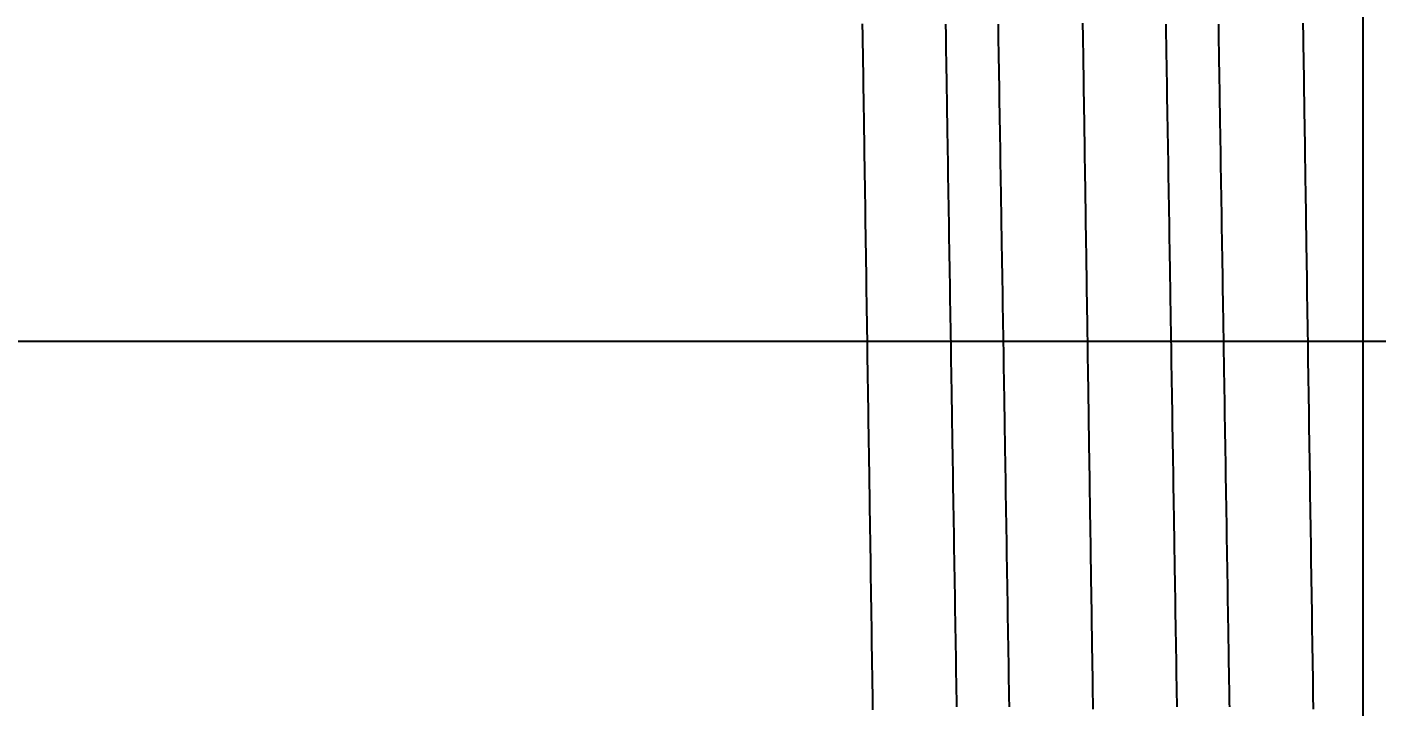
# Model space of a CAD drawing. Header units: millimetres. Extents: x 0 to 3800, y -67 to 2530.
# Drawn here: x 2289.26 to 2298.69, y 1462.46 to 1467.21 of the extents above; entities that cross this region are included whole.
import ezdxf
from ezdxf.lldxf.tags import DXFTag

# ---------------------------------------------------------------- set-up
doc = ezdxf.new("R2010")
doc.units = ezdxf.units.MM
for name, color, linetype in [('내부선 및 부속', 4, 'Continuous'), ('중심선', 1, 'DASHED'), ('치수선', 7, 'Continuous')]:
    doc.layers.add(name, color=color, linetype=linetype)
doc.styles.add('____', font='')
doc.styles.get('____').set_extended_font_data('굴림')
tags = doc.linetypes.add('DASHDOT', pattern=[70, 31, -13, 13, -13]).pattern_tags.tags
tags[10:11] = [DXFTag(74, 4), DXFTag(75, 0), DXFTag(340, '0'), DXFTag(46, 0.0), DXFTag(50, 0.0), DXFTag(44, 0.0), DXFTag(45, 0.0)]
tags[8:9] = [DXFTag(74, 4), DXFTag(75, 0), DXFTag(340, '0'), DXFTag(46, 0.0), DXFTag(50, 0.0), DXFTag(44, 0.0), DXFTag(45, 0.0)]
tags[6:7] = [DXFTag(74, 4), DXFTag(75, 0), DXFTag(340, '0'), DXFTag(46, 0.0), DXFTag(50, 0.0), DXFTag(44, 0.0), DXFTag(45, 0.0)]
tags[4:5] = [DXFTag(74, 4), DXFTag(75, 0), DXFTag(340, '0'), DXFTag(46, 0.0), DXFTag(50, 0.0), DXFTag(44, 0.0), DXFTag(45, 0.0)]
tags = doc.linetypes.add('DASHED', pattern=[25.72, 12.86, -12.86]).pattern_tags.tags
tags[6:7] = [DXFTag(74, 4), DXFTag(75, 0), DXFTag(340, '0'), DXFTag(46, 0.0), DXFTag(50, 0.0), DXFTag(44, 0.0), DXFTag(45, 0.0)]
tags[4:5] = [DXFTag(74, 4), DXFTag(75, 0), DXFTag(340, '0'), DXFTag(46, 0.0), DXFTag(50, 0.0), DXFTag(44, 0.0), DXFTag(45, 0.0)]
doc.dimstyles.new('MSADIM', dxfattribs={"dimtxt": 33, "dimasz": 17, "dimexe": 10, "dimexo": 7.5, "dimgap": 10, "dimtad": 0, "dimtih": 1, "dimtoh": 1, "dimdec": 0, "dimzin": 1, "dimdsep": 46, "dimtxsty": '____', "dimcen": 11.25, "dimadec": 0, "dimazin": 0, "dimtfac": 1, "dimtdec": 0, "dimtix": 1, "dimtmove": 0, "dimatfit": 3, "dimfxl": 1, "dimtolj": 1, "dimtzin": 1, "dimarcsym": 0})

# ---------------------------------------------------------------- blocks, each defined once
blk = doc.blocks.new('*D35')
at = {"layer": '치수선', "color": 0, "linetype": 'Continuous', "lineweight": -2, "transparency": 16777216}
for p, q in [((2924.5235, 1577.5117), (2924.5235, 1252.0017)), ((2244.5236, 1269.5017), (2244.5236, 1272.0017)), ((2261.5236, 1262.0017), (2547.2433, 1262.0017)), ((2907.5235, 1262.0017), (2621.8038, 1262.0017))]:
    blk.add_line(p, q, dxfattribs=at)
at = {"layer": '치수선', "color": 0, "linetype": 'Continuous', "transparency": 16777216}
for points in [[(2261.5236, 1264.835), (2261.5236, 1259.1683), (2244.5236, 1262.0017)], [(2907.5235, 1264.835), (2907.5235, 1259.1683), (2924.5235, 1262.0017)]]:
    blk.add_solid(points, dxfattribs=at)
at = {"layer": '치수선', "color": 0, "linetype": 'Continuous', "transparency": 16777216, "insert": (2584.5236, 1262.0017), "char_height": 25, "attachment_point": 5, "style": '____'}
blk.add_mtext('\\A1;680', dxfattribs=at)

msp = doc.modelspace()

# ---------------------------------------------------------------- linework, layer by layer
at = {"layer": '내부선 및 부속', "linetype": 'Continuous'}
msp.add_line((2298.5945, 1483.356), (2298.5945, 1446.6676), dxfattribs=at)
at = {"layer": '내부선 및 부속', "linetype": 'Continuous', "flags": 128}
for points in [[(2295.0966, 1467.2338), (2295.0966, 1467.2068), (2295.0976, 1467.1808), (2295.0976, 1467.1548), (2295.0986, 1467.1278), (2295.0986, 1467.1018), (2295.0986, 1467.0758), (2295.0996, 1467.0488), (2295.0996, 1467.0228), (2295.1006, 1466.9958), (2295.1006, 1466.9698), (2295.1006, 1466.9438), (2295.1016, 1466.9168), (2295.1016, 1466.8908), (2295.1026, 1466.8648), (2295.1026, 1466.8378), (2295.1026, 1466.8118), (2295.1036, 1466.7858), (2295.1036, 1466.7588), (2295.1046, 1466.7328), (2295.1046, 1466.7068), (2295.1046, 1466.6798), (2295.1056, 1466.6538), (2295.1056, 1466.6278), (2295.1066, 1466.6008), (2295.1066, 1466.5748), (2295.1066, 1466.5488), (2295.1076, 1466.5218), (2295.1076, 1466.4958), (2295.1076, 1466.4698), (2295.1086, 1466.4428), (2295.1086, 1466.4168), (2295.1096, 1466.3898), (2295.1096, 1466.3638), (2295.1096, 1466.3378), (2295.1106, 1466.3108), (2295.1106, 1466.2848), (2295.1116, 1466.2588), (2295.1116, 1466.2318), (2295.1116, 1466.2058), (2295.1126, 1466.1798), (2295.1126, 1466.1528), (2295.1136, 1466.1268), (2295.1136, 1466.1008), (2295.1136, 1466.0738), (2295.1146, 1466.0478), (2295.1146, 1466.0218), (2295.1156, 1465.9948), (2295.1156, 1465.9688), (2295.1156, 1465.9428), (2295.1166, 1465.9158), (2295.1166, 1465.8898), (2295.1176, 1465.8638), (2295.1176, 1465.8368), (2295.1176, 1465.8108), (2295.1186, 1465.7838), (2295.1186, 1465.7578), (2295.1196, 1465.7318), (2295.1196, 1465.7048), (2295.1196, 1465.6788), (2295.1206, 1465.6528), (2295.1206, 1465.6258), (2295.1206, 1465.6258), (2295.1206, 1465.5998), (2295.1216, 1465.5738), (2295.1216, 1465.5468), (2295.1226, 1465.5208), (2295.1226, 1465.4948), (2295.1226, 1465.4678), (2295.1236, 1465.4418), (2295.1236, 1465.4158), (2295.1246, 1465.3888), (2295.1246, 1465.3628), (2295.1246, 1465.3368), (2295.1256, 1465.3098), (2295.1256, 1465.2838), (2295.1266, 1465.2578), (2295.1266, 1465.2308), (2295.1266, 1465.2048), (2295.1276, 1465.1778), (2295.1276, 1465.1518), (2295.1286, 1465.1258), (2295.1286, 1465.0988), (2295.1286, 1465.0728), (2295.1296, 1465.0468), (2295.1296, 1465.0198), (2295.1306, 1464.9938), (2295.1306, 1464.9678), (2295.1306, 1464.9408), (2295.1316, 1464.9148), (2295.1316, 1464.8888), (2295.1316, 1464.8618), (2295.1326, 1464.8358), (2295.1326, 1464.8098), (2295.1336, 1464.7828), (2295.1336, 1464.7568), (2295.1336, 1464.7308), (2295.1346, 1464.7038), (2295.1346, 1464.6778), (2295.1356, 1464.6518), (2295.1356, 1464.6248), (2295.1356, 1464.5988), (2295.1366, 1464.5718), (2295.1366, 1464.5458), (2295.1376, 1464.5198), (2295.1376, 1464.4928), (2295.1376, 1464.4668), (2295.1386, 1464.4408), (2295.1386, 1464.4138), (2295.1396, 1464.3878), (2295.1396, 1464.3618), (2295.1396, 1464.3348), (2295.1406, 1464.3088), (2295.1406, 1464.2828), (2295.1416, 1464.2558), (2295.1416, 1464.2298), (2295.1416, 1464.2038), (2295.1426, 1464.1768), (2295.1426, 1464.1508), (2295.1436, 1464.1248), (2295.1436, 1464.0978), (2295.1436, 1464.0718), (2295.1446, 1464.0458), (2295.1446, 1464.0188), (2295.1446, 1463.9928), (2295.1456, 1463.9658), (2295.1456, 1463.9398), (2295.1466, 1463.9138), (2295.1466, 1463.8868), (2295.1466, 1463.8608), (2295.1476, 1463.8348), (2295.1476, 1463.8078), (2295.1486, 1463.7818), (2295.1486, 1463.7558), (2295.1486, 1463.7288), (2295.1496, 1463.7028), (2295.1496, 1463.6768), (2295.1506, 1463.6498), (2295.1506, 1463.6238), (2295.1506, 1463.5978), (2295.1516, 1463.5708), (2295.1516, 1463.5448), (2295.1526, 1463.5188), (2295.1526, 1463.4918), (2295.1526, 1463.4658), (2295.1536, 1463.4398), (2295.1536, 1463.4128), (2295.1546, 1463.3868), (2295.1546, 1463.3598), (2295.1546, 1463.3338), (2295.1556, 1463.3078), (2295.1556, 1463.2808), (2295.1566, 1463.2548), (2295.1566, 1463.2288), (2295.1566, 1463.2018), (2295.1576, 1463.1758), (2295.1576, 1463.1498), (2295.1586, 1463.1228), (2295.1586, 1463.0968), (2295.1586, 1463.0708), (2295.1596, 1463.0438), (2295.1596, 1463.0178), (2295.1596, 1462.9918), (2295.1596, 1462.9918), (2295.1606, 1462.9648), (2295.1606, 1462.9388), (2295.1616, 1462.9128), (2295.1616, 1462.8858), (2295.1616, 1462.8598), (2295.1626, 1462.8338), (2295.1626, 1462.8068), (2295.1636, 1462.7808), (2295.1636, 1462.7538), (2295.1636, 1462.7278), (2295.1646, 1462.7018), (2295.1646, 1462.6748), (2295.1656, 1462.6488), (2295.1656, 1462.6228), (2295.1656, 1462.5958), (2295.1666, 1462.5698), (2295.1666, 1462.5438), (2295.1676, 1462.5168), (2295.1676, 1462.4908), (2295.1676, 1462.4648), (2295.1686, 1462.4378)], [(2295.7576, 1462.4588), (2295.7566, 1462.4828), (2295.7566, 1462.5068), (2295.7566, 1462.5308), (2295.7556, 1462.5548), (2295.7556, 1462.5778), (2295.7546, 1462.6018), (2295.7546, 1462.6258), (2295.7546, 1462.6498), (2295.7536, 1462.6738), (2295.7536, 1462.6978), (2295.7526, 1462.7218), (2295.7526, 1462.7448), (2295.7526, 1462.7688), (2295.7516, 1462.7928), (2295.7516, 1462.8168), (2295.7516, 1462.8408), (2295.7506, 1462.8648), (2295.7506, 1462.8888), (2295.7496, 1462.9128), (2295.7496, 1462.9358), (2295.7496, 1462.9598), (2295.7486, 1462.9838), (2295.7486, 1463.0078), (2295.7476, 1463.0318), (2295.7476, 1463.0558), (2295.7476, 1463.0798), (2295.7466, 1463.1028), (2295.7466, 1463.1268), (2295.7466, 1463.1508), (2295.7456, 1463.1748), (2295.7456, 1463.1988), (2295.7446, 1463.2228), (2295.7446, 1463.2468), (2295.7446, 1463.2698), (2295.7436, 1463.2938), (2295.7436, 1463.3178), (2295.7426, 1463.3418), (2295.7426, 1463.3658), (2295.7426, 1463.3898), (2295.7416, 1463.4138), (2295.7416, 1463.4378), (2295.7406, 1463.4608), (2295.7406, 1463.4848), (2295.7406, 1463.5088), (2295.7396, 1463.5328), (2295.7396, 1463.5568), (2295.7396, 1463.5808), (2295.7386, 1463.6048), (2295.7386, 1463.6278), (2295.7376, 1463.6518), (2295.7376, 1463.6758), (2295.7376, 1463.6998), (2295.7366, 1463.7238), (2295.7366, 1463.7478), (2295.7356, 1463.7718), (2295.7356, 1463.7958), (2295.7356, 1463.8188), (2295.7346, 1463.8428), (2295.7346, 1463.8668), (2295.7346, 1463.8908), (2295.7336, 1463.9148), (2295.7336, 1463.9388), (2295.7326, 1463.9628), (2295.7326, 1463.9858), (2295.7326, 1464.0098), (2295.7316, 1464.0338), (2295.7316, 1464.0578), (2295.7316, 1464.0578), (2295.7306, 1464.0818), (2295.7306, 1464.1058), (2295.7306, 1464.1298), (2295.7296, 1464.1528), (2295.7296, 1464.1768), (2295.7296, 1464.2008), (2295.7286, 1464.2248), (2295.7286, 1464.2488), (2295.7276, 1464.2728), (2295.7276, 1464.2968), (2295.7276, 1464.3208), (2295.7266, 1464.3438), (2295.7266, 1464.3678), (2295.7266, 1464.3918), (2295.7256, 1464.4158), (2295.7256, 1464.4398), (2295.7246, 1464.4638), (2295.7246, 1464.4878), (2295.7246, 1464.5108), (2295.7236, 1464.5348), (2295.7236, 1464.5588), (2295.7226, 1464.5828), (2295.7226, 1464.6068), (2295.7226, 1464.6308), (2295.7216, 1464.6548), (2295.7216, 1464.6788), (2295.7216, 1464.7018), (2295.7206, 1464.7258), (2295.7206, 1464.7498), (2295.7196, 1464.7738), (2295.7196, 1464.7978), (2295.7196, 1464.8218), (2295.7186, 1464.8458), (2295.7186, 1464.8688), (2295.7176, 1464.8928), (2295.7176, 1464.9168), (2295.7176, 1464.9408), (2295.7166, 1464.9648), (2295.7166, 1464.9888), (2295.7166, 1465.0128), (2295.7156, 1465.0358), (2295.7156, 1465.0598), (2295.7146, 1465.0838), (2295.7146, 1465.1078), (2295.7146, 1465.1318), (2295.7136, 1465.1558), (2295.7136, 1465.1798), (2295.7126, 1465.2038), (2295.7126, 1465.2268), (2295.7126, 1465.2508), (2295.7116, 1465.2748), (2295.7116, 1465.2988), (2295.7116, 1465.3228), (2295.7106, 1465.3468), (2295.7106, 1465.3708), (2295.7096, 1465.3938), (2295.7096, 1465.4178), (2295.7096, 1465.4418), (2295.7086, 1465.4658), (2295.7086, 1465.4898), (2295.7076, 1465.5138), (2295.7076, 1465.5378), (2295.7076, 1465.5618), (2295.7066, 1465.5848), (2295.7066, 1465.6088), (2295.7066, 1465.6328), (2295.7056, 1465.6568), (2295.7056, 1465.6808), (2295.7046, 1465.7048), (2295.7046, 1465.7288), (2295.7046, 1465.7518), (2295.7036, 1465.7758), (2295.7036, 1465.7998), (2295.7026, 1465.8238), (2295.7026, 1465.8478), (2295.7026, 1465.8718), (2295.7016, 1465.8958), (2295.7016, 1465.9188), (2295.7016, 1465.9428), (2295.7006, 1465.9668), (2295.7006, 1465.9908), (2295.6996, 1466.0148), (2295.6996, 1466.0388), (2295.6996, 1466.0628), (2295.6986, 1466.0868), (2295.6986, 1466.1098), (2295.6976, 1466.1338), (2295.6976, 1466.1578), (2295.6976, 1466.1818), (2295.6966, 1466.2058), (2295.6966, 1466.2298), (2295.6966, 1466.2538), (2295.6956, 1466.2768), (2295.6956, 1466.3008), (2295.6946, 1466.3248), (2295.6946, 1466.3488), (2295.6946, 1466.3728), (2295.6936, 1466.3968), (2295.6936, 1466.4208), (2295.6926, 1466.4448), (2295.6926, 1466.4448), (2295.6926, 1466.4678), (2295.6926, 1466.4918), (2295.6916, 1466.5158), (2295.6916, 1466.5398), (2295.6916, 1466.5638), (2295.6906, 1466.5878), (2295.6906, 1466.6118), (2295.6896, 1466.6348), (2295.6896, 1466.6588), (2295.6896, 1466.6828), (2295.6886, 1466.7068), (2295.6886, 1466.7308), (2295.6876, 1466.7548), (2295.6876, 1466.7788), (2295.6876, 1466.8018), (2295.6866, 1466.8258), (2295.6866, 1466.8498), (2295.6866, 1466.8738), (2295.6856, 1466.8978), (2295.6856, 1466.9218), (2295.6846, 1466.9458), (2295.6846, 1466.9698), (2295.6846, 1466.9928), (2295.6836, 1467.0168), (2295.6836, 1467.0408), (2295.6826, 1467.0648), (2295.6826, 1467.0888), (2295.6826, 1467.1128), (2295.6816, 1467.1368), (2295.6816, 1467.1598), (2295.6816, 1467.1838), (2295.6806, 1467.2078), (2295.6806, 1467.2318)], [(2296.1246, 1462.4578), (2296.1246, 1462.4818), (2296.1236, 1462.5058), (2296.1236, 1462.5288), (2296.1226, 1462.5528), (2296.1226, 1462.5768), (2296.1226, 1462.6008), (2296.1216, 1462.6248), (2296.1216, 1462.6488), (2296.1216, 1462.6728), (2296.1206, 1462.6958), (2296.1206, 1462.7198), (2296.1196, 1462.7438), (2296.1196, 1462.7678), (2296.1196, 1462.7918), (2296.1186, 1462.8158), (2296.1186, 1462.8398), (2296.1176, 1462.8638), (2296.1176, 1462.8868), (2296.1176, 1462.9108), (2296.1166, 1462.9348), (2296.1166, 1462.9588), (2296.1166, 1462.9828), (2296.1156, 1463.0068), (2296.1156, 1463.0308), (2296.1146, 1463.0538), (2296.1146, 1463.0778), (2296.1146, 1463.1018), (2296.1136, 1463.1258), (2296.1136, 1463.1498), (2296.1126, 1463.1738), (2296.1126, 1463.1978), (2296.1126, 1463.2208), (2296.1116, 1463.2448), (2296.1116, 1463.2688), (2296.1106, 1463.2928), (2296.1106, 1463.3168), (2296.1106, 1463.3408), (2296.1096, 1463.3648), (2296.1096, 1463.3888), (2296.1096, 1463.4118), (2296.1086, 1463.4358), (2296.1086, 1463.4598), (2296.1076, 1463.4838), (2296.1076, 1463.5078), (2296.1076, 1463.5318), (2296.1066, 1463.5558), (2296.1066, 1463.5788), (2296.1056, 1463.6028), (2296.1056, 1463.6268), (2296.1056, 1463.6508), (2296.1046, 1463.6748), (2296.1046, 1463.6988), (2296.1046, 1463.7228), (2296.1036, 1463.7468), (2296.1036, 1463.7698), (2296.1026, 1463.7938), (2296.1026, 1463.8178), (2296.1026, 1463.8418), (2296.1016, 1463.8658), (2296.1016, 1463.8898), (2296.1006, 1463.9138), (2296.1006, 1463.9368), (2296.1006, 1463.9608), (2296.0996, 1463.9848), (2296.0996, 1464.0088), (2296.0996, 1464.0328), (2296.0986, 1464.0568), (2296.0986, 1464.0808), (2296.0986, 1464.0808), (2296.0976, 1464.1038), (2296.0976, 1464.1278), (2296.0976, 1464.1518), (2296.0966, 1464.1758), (2296.0966, 1464.1998), (2296.0956, 1464.2238), (2296.0956, 1464.2478), (2296.0956, 1464.2718), (2296.0946, 1464.2948), (2296.0946, 1464.3188), (2296.0946, 1464.3428), (2296.0936, 1464.3668), (2296.0936, 1464.3908), (2296.0926, 1464.4148), (2296.0926, 1464.4388), (2296.0926, 1464.4618), (2296.0916, 1464.4858), (2296.0916, 1464.5098), (2296.0906, 1464.5338), (2296.0906, 1464.5578), (2296.0906, 1464.5818), (2296.0896, 1464.6058), (2296.0896, 1464.6298), (2296.0896, 1464.6528), (2296.0886, 1464.6768), (2296.0886, 1464.7008), (2296.0876, 1464.7248), (2296.0876, 1464.7488), (2296.0876, 1464.7728), (2296.0866, 1464.7968), (2296.0866, 1464.8198), (2296.0866, 1464.8438), (2296.0856, 1464.8678), (2296.0856, 1464.8918), (2296.0846, 1464.9158), (2296.0846, 1464.9398), (2296.0846, 1464.9638), (2296.0836, 1464.9868), (2296.0836, 1465.0108), (2296.0826, 1465.0348), (2296.0826, 1465.0588), (2296.0826, 1465.0828), (2296.0816, 1465.1068), (2296.0816, 1465.1308), (2296.0816, 1465.1548), (2296.0806, 1465.1778), (2296.0806, 1465.2018), (2296.0796, 1465.2258), (2296.0796, 1465.2498), (2296.0796, 1465.2738), (2296.0786, 1465.2978), (2296.0786, 1465.3218), (2296.0776, 1465.3448), (2296.0776, 1465.3688), (2296.0776, 1465.3928), (2296.0766, 1465.4168), (2296.0766, 1465.4408), (2296.0766, 1465.4648), (2296.0756, 1465.4888), (2296.0756, 1465.5128), (2296.0746, 1465.5358), (2296.0746, 1465.5598), (2296.0746, 1465.5838), (2296.0736, 1465.6078), (2296.0736, 1465.6318), (2296.0726, 1465.6558), (2296.0726, 1465.6798), (2296.0726, 1465.7028), (2296.0716, 1465.7268), (2296.0716, 1465.7508), (2296.0716, 1465.7748), (2296.0706, 1465.7988), (2296.0706, 1465.8228), (2296.0696, 1465.8468), (2296.0696, 1465.8698), (2296.0696, 1465.8938), (2296.0686, 1465.9178), (2296.0686, 1465.9418), (2296.0676, 1465.9658), (2296.0676, 1465.9898), (2296.0676, 1466.0138), (2296.0666, 1466.0378), (2296.0666, 1466.0608), (2296.0666, 1466.0848), (2296.0656, 1466.1088), (2296.0656, 1466.1328), (2296.0646, 1466.1568), (2296.0646, 1466.1808), (2296.0646, 1466.2048), (2296.0636, 1466.2278), (2296.0636, 1466.2518), (2296.0626, 1466.2758), (2296.0626, 1466.2998), (2296.0626, 1466.3238), (2296.0616, 1466.3478), (2296.0616, 1466.3718), (2296.0616, 1466.3958), (2296.0606, 1466.4188), (2296.0606, 1466.4428), (2296.0596, 1466.4668), (2296.0596, 1466.4668), (2296.0596, 1466.4908), (2296.0596, 1466.5148), (2296.0586, 1466.5388), (2296.0586, 1466.5628), (2296.0576, 1466.5858), (2296.0576, 1466.6098), (2296.0576, 1466.6338), (2296.0566, 1466.6578), (2296.0566, 1466.6818), (2296.0566, 1466.7058), (2296.0556, 1466.7298), (2296.0556, 1466.7528), (2296.0546, 1466.7768), (2296.0546, 1466.8008), (2296.0546, 1466.8248), (2296.0536, 1466.8488), (2296.0536, 1466.8728), (2296.0526, 1466.8968), (2296.0526, 1466.9208), (2296.0526, 1466.9438), (2296.0516, 1466.9678), (2296.0516, 1466.9918), (2296.0516, 1467.0158), (2296.0506, 1467.0398), (2296.0506, 1467.0638), (2296.0496, 1467.0878), (2296.0496, 1467.1108), (2296.0496, 1467.1348), (2296.0486, 1467.1588), (2296.0486, 1467.1828), (2296.0476, 1467.2068), (2296.0476, 1467.2308)], [(2296.6366, 1467.2378), (2296.6366, 1467.2068), (2296.6376, 1467.1758), (2296.6376, 1467.1448), (2296.6386, 1467.1138), (2296.6386, 1467.0818), (2296.6396, 1467.0508), (2296.6396, 1467.0198), (2296.6406, 1466.9888), (2296.6406, 1466.9578), (2296.6406, 1466.9268), (2296.6416, 1466.8958), (2296.6416, 1466.8638), (2296.6426, 1466.8328), (2296.6426, 1466.8018), (2296.6436, 1466.7708), (2296.6436, 1466.7398), (2296.6446, 1466.7088), (2296.6446, 1466.6778), (2296.6456, 1466.6468), (2296.6456, 1466.6148), (2296.6466, 1466.5838), (2296.6466, 1466.5528), (2296.6476, 1466.5218), (2296.6476, 1466.4908), (2296.6476, 1466.4598), (2296.6486, 1466.4288), (2296.6486, 1466.3968), (2296.6496, 1466.3658), (2296.6496, 1466.3348), (2296.6506, 1466.3038), (2296.6506, 1466.2728), (2296.6516, 1466.2418), (2296.6516, 1466.2108), (2296.6526, 1466.1798), (2296.6526, 1466.1478), (2296.6536, 1466.1168), (2296.6536, 1466.0858), (2296.6546, 1466.0548), (2296.6546, 1466.0238), (2296.6546, 1465.9928), (2296.6556, 1465.9618), (2296.6556, 1465.9298), (2296.6566, 1465.8988), (2296.6566, 1465.8678), (2296.6566, 1465.8678), (2296.6576, 1465.8368), (2296.6576, 1465.8058), (2296.6586, 1465.7748), (2296.6586, 1465.7438), (2296.6596, 1465.7128), (2296.6596, 1465.6808), (2296.6606, 1465.6498), (2296.6606, 1465.6188), (2296.6606, 1465.5878), (2296.6616, 1465.5568), (2296.6616, 1465.5258), (2296.6626, 1465.4948), (2296.6626, 1465.4628), (2296.6636, 1465.4318), (2296.6636, 1465.4008), (2296.6646, 1465.3698), (2296.6646, 1465.3388), (2296.6656, 1465.3078), (2296.6656, 1465.2768), (2296.6666, 1465.2458), (2296.6666, 1465.2138), (2296.6676, 1465.1828), (2296.6676, 1465.1518), (2296.6676, 1465.1208), (2296.6686, 1465.0898), (2296.6686, 1465.0588), (2296.6696, 1465.0278), (2296.6696, 1464.9958), (2296.6706, 1464.9648), (2296.6706, 1464.9338), (2296.6716, 1464.9028), (2296.6716, 1464.8718), (2296.6726, 1464.8408), (2296.6726, 1464.8098), (2296.6736, 1464.7788), (2296.6736, 1464.7468), (2296.6746, 1464.7158), (2296.6746, 1464.6848), (2296.6746, 1464.6538), (2296.6756, 1464.6228), (2296.6756, 1464.5918), (2296.6766, 1464.5608), (2296.6766, 1464.5288), (2296.6776, 1464.4978), (2296.6776, 1464.4668), (2296.6786, 1464.4358), (2296.6786, 1464.4048), (2296.6796, 1464.3738), (2296.6796, 1464.3428), (2296.6806, 1464.3108), (2296.6806, 1464.2798), (2296.6806, 1464.2488), (2296.6816, 1464.2178), (2296.6816, 1464.1868), (2296.6826, 1464.1558), (2296.6826, 1464.1248), (2296.6836, 1464.0938), (2296.6836, 1464.0618), (2296.6846, 1464.0308), (2296.6846, 1463.9998), (2296.6856, 1463.9688), (2296.6856, 1463.9378), (2296.6866, 1463.9068), (2296.6866, 1463.8758), (2296.6876, 1463.8438), (2296.6876, 1463.8128), (2296.6876, 1463.7818), (2296.6886, 1463.7508), (2296.6886, 1463.7198), (2296.6896, 1463.6888), (2296.6896, 1463.6578), (2296.6906, 1463.6268), (2296.6906, 1463.5948), (2296.6916, 1463.5638), (2296.6916, 1463.5328), (2296.6926, 1463.5018), (2296.6926, 1463.4708), (2296.6936, 1463.4398), (2296.6936, 1463.4088), (2296.6946, 1463.3768), (2296.6946, 1463.3458), (2296.6946, 1463.3148), (2296.6956, 1463.2838), (2296.6956, 1463.2528), (2296.6966, 1463.2218), (2296.6966, 1463.1908), (2296.6976, 1463.1598), (2296.6976, 1463.1278), (2296.6986, 1463.0968), (2296.6986, 1463.0658), (2296.6996, 1463.0348), (2296.6996, 1463.0038), (2296.7006, 1462.9728), (2296.7006, 1462.9418), (2296.7016, 1462.9098), (2296.7016, 1462.8788), (2296.7016, 1462.8478), (2296.7026, 1462.8168), (2296.7026, 1462.7858), (2296.7036, 1462.7548), (2296.7036, 1462.7548), (2296.7036, 1462.7238), (2296.7046, 1462.6928), (2296.7046, 1462.6608), (2296.7056, 1462.6298), (2296.7056, 1462.5988), (2296.7066, 1462.5678), (2296.7066, 1462.5368), (2296.7076, 1462.5058), (2296.7076, 1462.4748), (2296.7086, 1462.4428)], [(2297.2976, 1462.4588), (2297.2966, 1462.4828), (2297.2966, 1462.5068), (2297.2956, 1462.5308), (2297.2956, 1462.5548), (2297.2956, 1462.5778), (2297.2946, 1462.6018), (2297.2946, 1462.6258), (2297.2936, 1462.6498), (2297.2936, 1462.6738), (2297.2936, 1462.6978), (2297.2926, 1462.7218), (2297.2926, 1462.7448), (2297.2926, 1462.7688), (2297.2916, 1462.7928), (2297.2916, 1462.8168), (2297.2906, 1462.8408), (2297.2906, 1462.8648), (2297.2906, 1462.8888), (2297.2896, 1462.9128), (2297.2896, 1462.9358), (2297.2886, 1462.9598), (2297.2886, 1462.9838), (2297.2886, 1463.0078), (2297.2876, 1463.0318), (2297.2876, 1463.0558), (2297.2866, 1463.0798), (2297.2866, 1463.1028), (2297.2866, 1463.1268), (2297.2856, 1463.1508), (2297.2856, 1463.1748), (2297.2856, 1463.1988), (2297.2846, 1463.2228), (2297.2846, 1463.2468), (2297.2836, 1463.2698), (2297.2836, 1463.2938), (2297.2836, 1463.3178), (2297.2826, 1463.3418), (2297.2826, 1463.3658), (2297.2816, 1463.3898), (2297.2816, 1463.4138), (2297.2816, 1463.4378), (2297.2806, 1463.4608), (2297.2806, 1463.4848), (2297.2806, 1463.5088), (2297.2796, 1463.5328), (2297.2796, 1463.5568), (2297.2786, 1463.5808), (2297.2786, 1463.6048), (2297.2786, 1463.6278), (2297.2776, 1463.6518), (2297.2776, 1463.6758), (2297.2766, 1463.6998), (2297.2766, 1463.7238), (2297.2766, 1463.7478), (2297.2756, 1463.7718), (2297.2756, 1463.7958), (2297.2756, 1463.8188), (2297.2746, 1463.8428), (2297.2746, 1463.8668), (2297.2736, 1463.8908), (2297.2736, 1463.9148), (2297.2736, 1463.9388), (2297.2726, 1463.9628), (2297.2726, 1463.9858), (2297.2716, 1464.0098), (2297.2716, 1464.0338), (2297.2716, 1464.0578), (2297.2716, 1464.0578), (2297.2706, 1464.0818), (2297.2706, 1464.1058), (2297.2706, 1464.1298), (2297.2696, 1464.1528), (2297.2696, 1464.1768), (2297.2686, 1464.2008), (2297.2686, 1464.2248), (2297.2686, 1464.2488), (2297.2676, 1464.2728), (2297.2676, 1464.2968), (2297.2666, 1464.3208), (2297.2666, 1464.3438), (2297.2666, 1464.3678), (2297.2656, 1464.3918), (2297.2656, 1464.4158), (2297.2656, 1464.4398), (2297.2646, 1464.4638), (2297.2646, 1464.4878), (2297.2636, 1464.5108), (2297.2636, 1464.5348), (2297.2636, 1464.5588), (2297.2626, 1464.5828), (2297.2626, 1464.6068), (2297.2616, 1464.6308), (2297.2616, 1464.6548), (2297.2616, 1464.6788), (2297.2606, 1464.7018), (2297.2606, 1464.7258), (2297.2606, 1464.7498), (2297.2596, 1464.7738), (2297.2596, 1464.7978), (2297.2586, 1464.8218), (2297.2586, 1464.8458), (2297.2586, 1464.8688), (2297.2576, 1464.8928), (2297.2576, 1464.9168), (2297.2576, 1464.9408), (2297.2566, 1464.9648), (2297.2566, 1464.9888), (2297.2556, 1465.0128), (2297.2556, 1465.0358), (2297.2556, 1465.0598), (2297.2546, 1465.0838), (2297.2546, 1465.1078), (2297.2536, 1465.1318), (2297.2536, 1465.1558), (2297.2536, 1465.1798), (2297.2526, 1465.2038), (2297.2526, 1465.2268), (2297.2526, 1465.2508), (2297.2516, 1465.2748), (2297.2516, 1465.2988), (2297.2506, 1465.3228), (2297.2506, 1465.3468), (2297.2506, 1465.3708), (2297.2496, 1465.3938), (2297.2496, 1465.4178), (2297.2486, 1465.4418), (2297.2486, 1465.4658), (2297.2486, 1465.4898), (2297.2476, 1465.5138), (2297.2476, 1465.5378), (2297.2476, 1465.5618), (2297.2466, 1465.5848), (2297.2466, 1465.6088), (2297.2456, 1465.6328), (2297.2456, 1465.6568), (2297.2456, 1465.6808), (2297.2446, 1465.7048), (2297.2446, 1465.7288), (2297.2436, 1465.7518), (2297.2436, 1465.7758), (2297.2436, 1465.7998), (2297.2426, 1465.8238), (2297.2426, 1465.8478), (2297.2426, 1465.8718), (2297.2416, 1465.8958), (2297.2416, 1465.9188), (2297.2406, 1465.9428), (2297.2406, 1465.9668), (2297.2406, 1465.9908), (2297.2396, 1466.0148), (2297.2396, 1466.0388), (2297.2386, 1466.0628), (2297.2386, 1466.0868), (2297.2386, 1466.1098), (2297.2376, 1466.1338), (2297.2376, 1466.1578), (2297.2376, 1466.1818), (2297.2366, 1466.2058), (2297.2366, 1466.2298), (2297.2356, 1466.2538), (2297.2356, 1466.2768), (2297.2356, 1466.3008), (2297.2346, 1466.3248), (2297.2346, 1466.3488), (2297.2336, 1466.3728), (2297.2336, 1466.3968), (2297.2336, 1466.4208), (2297.2326, 1466.4448), (2297.2326, 1466.4448), (2297.2326, 1466.4678), (2297.2326, 1466.4918), (2297.2316, 1466.5158), (2297.2316, 1466.5398), (2297.2306, 1466.5638), (2297.2306, 1466.5878), (2297.2306, 1466.6118), (2297.2296, 1466.6348), (2297.2296, 1466.6588), (2297.2286, 1466.6828), (2297.2286, 1466.7068), (2297.2286, 1466.7308), (2297.2276, 1466.7548), (2297.2276, 1466.7788), (2297.2276, 1466.8018), (2297.2266, 1466.8258), (2297.2266, 1466.8498), (2297.2256, 1466.8738), (2297.2256, 1466.8978), (2297.2256, 1466.9218), (2297.2246, 1466.9458), (2297.2246, 1466.9698), (2297.2236, 1466.9928), (2297.2236, 1467.0168), (2297.2236, 1467.0408), (2297.2226, 1467.0648), (2297.2226, 1467.0888), (2297.2226, 1467.1128), (2297.2216, 1467.1368), (2297.2216, 1467.1598), (2297.2206, 1467.1838), (2297.2206, 1467.2078), (2297.2206, 1467.2318)], [(2297.6646, 1462.4578), (2297.6636, 1462.4818), (2297.6636, 1462.5058), (2297.6636, 1462.5288), (2297.6626, 1462.5528), (2297.6626, 1462.5768), (2297.6626, 1462.6008), (2297.6616, 1462.6248), (2297.6616, 1462.6488), (2297.6606, 1462.6728), (2297.6606, 1462.6958), (2297.6606, 1462.7198), (2297.6596, 1462.7438), (2297.6596, 1462.7678), (2297.6586, 1462.7918), (2297.6586, 1462.8158), (2297.6586, 1462.8398), (2297.6576, 1462.8638), (2297.6576, 1462.8868), (2297.6566, 1462.9108), (2297.6566, 1462.9348), (2297.6566, 1462.9588), (2297.6556, 1462.9828), (2297.6556, 1463.0068), (2297.6556, 1463.0308), (2297.6546, 1463.0538), (2297.6546, 1463.0778), (2297.6536, 1463.1018), (2297.6536, 1463.1258), (2297.6536, 1463.1498), (2297.6526, 1463.1738), (2297.6526, 1463.1978), (2297.6516, 1463.2218), (2297.6516, 1463.2448), (2297.6516, 1463.2688), (2297.6506, 1463.2928), (2297.6506, 1463.3168), (2297.6506, 1463.3408), (2297.6496, 1463.3648), (2297.6496, 1463.3888), (2297.6486, 1463.4118), (2297.6486, 1463.4358), (2297.6486, 1463.4598), (2297.6476, 1463.4838), (2297.6476, 1463.5078), (2297.6466, 1463.5318), (2297.6466, 1463.5558), (2297.6466, 1463.5788), (2297.6456, 1463.6028), (2297.6456, 1463.6268), (2297.6456, 1463.6508), (2297.6446, 1463.6748), (2297.6446, 1463.6988), (2297.6436, 1463.7228), (2297.6436, 1463.7468), (2297.6436, 1463.7698), (2297.6426, 1463.7938), (2297.6426, 1463.8178), (2297.6416, 1463.8418), (2297.6416, 1463.8658), (2297.6416, 1463.8898), (2297.6406, 1463.9138), (2297.6406, 1463.9368), (2297.6406, 1463.9608), (2297.6396, 1463.9848), (2297.6396, 1464.0088), (2297.6386, 1464.0328), (2297.6386, 1464.0568), (2297.6386, 1464.0808), (2297.6386, 1464.0808), (2297.6376, 1464.1048), (2297.6376, 1464.1278), (2297.6366, 1464.1518), (2297.6366, 1464.1758), (2297.6366, 1464.1998), (2297.6356, 1464.2238), (2297.6356, 1464.2478), (2297.6356, 1464.2718), (2297.6346, 1464.2948), (2297.6346, 1464.3188), (2297.6336, 1464.3428), (2297.6336, 1464.3668), (2297.6336, 1464.3908), (2297.6326, 1464.4148), (2297.6326, 1464.4388), (2297.6316, 1464.4618), (2297.6316, 1464.4858), (2297.6316, 1464.5098), (2297.6306, 1464.5338), (2297.6306, 1464.5578), (2297.6306, 1464.5818), (2297.6296, 1464.6058), (2297.6296, 1464.6298), (2297.6286, 1464.6528), (2297.6286, 1464.6768), (2297.6286, 1464.7008), (2297.6276, 1464.7248), (2297.6276, 1464.7488), (2297.6266, 1464.7728), (2297.6266, 1464.7968), (2297.6266, 1464.8198), (2297.6256, 1464.8438), (2297.6256, 1464.8678), (2297.6256, 1464.8918), (2297.6246, 1464.9158), (2297.6246, 1464.9398), (2297.6236, 1464.9638), (2297.6236, 1464.9878), (2297.6236, 1465.0108), (2297.6226, 1465.0348), (2297.6226, 1465.0588), (2297.6216, 1465.0828), (2297.6216, 1465.1068), (2297.6216, 1465.1308), (2297.6206, 1465.1548), (2297.6206, 1465.1778), (2297.6206, 1465.2018), (2297.6196, 1465.2258), (2297.6196, 1465.2498), (2297.6186, 1465.2738), (2297.6186, 1465.2978), (2297.6186, 1465.3218), (2297.6176, 1465.3448), (2297.6176, 1465.3688), (2297.6176, 1465.3928), (2297.6166, 1465.4168), (2297.6166, 1465.4408), (2297.6156, 1465.4648), (2297.6156, 1465.4888), (2297.6156, 1465.5128), (2297.6146, 1465.5358), (2297.6146, 1465.5598), (2297.6136, 1465.5838), (2297.6136, 1465.6078), (2297.6136, 1465.6318), (2297.6126, 1465.6558), (2297.6126, 1465.6798), (2297.6126, 1465.7028), (2297.6116, 1465.7268), (2297.6116, 1465.7508), (2297.6106, 1465.7748), (2297.6106, 1465.7988), (2297.6106, 1465.8228), (2297.6096, 1465.8468), (2297.6096, 1465.8708), (2297.6086, 1465.8938), (2297.6086, 1465.9178), (2297.6086, 1465.9418), (2297.6076, 1465.9658), (2297.6076, 1465.9898), (2297.6076, 1466.0138), (2297.6066, 1466.0378), (2297.6066, 1466.0608), (2297.6056, 1466.0848), (2297.6056, 1466.1088), (2297.6056, 1466.1328), (2297.6046, 1466.1568), (2297.6046, 1466.1808), (2297.6036, 1466.2048), (2297.6036, 1466.2278), (2297.6036, 1466.2518), (2297.6026, 1466.2758), (2297.6026, 1466.2998), (2297.6026, 1466.3238), (2297.6016, 1466.3478), (2297.6016, 1466.3718), (2297.6006, 1466.3958), (2297.6006, 1466.4188), (2297.6006, 1466.4428), (2297.5996, 1466.4668), (2297.5996, 1466.4668), (2297.5996, 1466.4908), (2297.5986, 1466.5148), (2297.5986, 1466.5388), (2297.5986, 1466.5628), (2297.5976, 1466.5858), (2297.5976, 1466.6098), (2297.5976, 1466.6338), (2297.5966, 1466.6578), (2297.5966, 1466.6818), (2297.5956, 1466.7058), (2297.5956, 1466.7298), (2297.5956, 1466.7538), (2297.5946, 1466.7768), (2297.5946, 1466.8008), (2297.5936, 1466.8248), (2297.5936, 1466.8488), (2297.5936, 1466.8728), (2297.5926, 1466.8968), (2297.5926, 1466.9208), (2297.5916, 1466.9438), (2297.5916, 1466.9678), (2297.5916, 1466.9918), (2297.5906, 1467.0158), (2297.5906, 1467.0398), (2297.5906, 1467.0638), (2297.5896, 1467.0878), (2297.5896, 1467.1108), (2297.5886, 1467.1348), (2297.5886, 1467.1588), (2297.5886, 1467.1828), (2297.5876, 1467.2068), (2297.5876, 1467.2308)], [(2298.1766, 1467.2378), (2298.1766, 1467.2068), (2298.1776, 1467.1758), (2298.1776, 1467.1448), (2298.1776, 1467.1138), (2298.1786, 1467.0818), (2298.1786, 1467.0508), (2298.1796, 1467.0198), (2298.1796, 1466.9888), (2298.1806, 1466.9578), (2298.1806, 1466.9268), (2298.1816, 1466.8958), (2298.1816, 1466.8638), (2298.1826, 1466.8328), (2298.1826, 1466.8018), (2298.1836, 1466.7708), (2298.1836, 1466.7398), (2298.1846, 1466.7088), (2298.1846, 1466.6778), (2298.1846, 1466.6468), (2298.1856, 1466.6148), (2298.1856, 1466.5838), (2298.1866, 1466.5528), (2298.1866, 1466.5218), (2298.1876, 1466.4908), (2298.1876, 1466.4598), (2298.1886, 1466.4288), (2298.1886, 1466.3968), (2298.1896, 1466.3658), (2298.1896, 1466.3348), (2298.1906, 1466.3038), (2298.1906, 1466.2728), (2298.1916, 1466.2418), (2298.1916, 1466.2108), (2298.1916, 1466.1798), (2298.1926, 1466.1478), (2298.1926, 1466.1168), (2298.1936, 1466.0858), (2298.1936, 1466.0548), (2298.1946, 1466.0238), (2298.1946, 1465.9928), (2298.1956, 1465.9618), (2298.1956, 1465.9298), (2298.1966, 1465.8988), (2298.1966, 1465.8678), (2298.1966, 1465.8678), (2298.1976, 1465.8368), (2298.1976, 1465.8058), (2298.1986, 1465.7748), (2298.1986, 1465.7438), (2298.1986, 1465.7128), (2298.1996, 1465.6808), (2298.1996, 1465.6498), (2298.2006, 1465.6188), (2298.2006, 1465.5878), (2298.2016, 1465.5568), (2298.2016, 1465.5258), (2298.2026, 1465.4948), (2298.2026, 1465.4628), (2298.2036, 1465.4318), (2298.2036, 1465.4008), (2298.2046, 1465.3698), (2298.2046, 1465.3388), (2298.2046, 1465.3078), (2298.2056, 1465.2768), (2298.2056, 1465.2458), (2298.2066, 1465.2138), (2298.2066, 1465.1828), (2298.2076, 1465.1518), (2298.2076, 1465.1208), (2298.2086, 1465.0898), (2298.2086, 1465.0588), (2298.2096, 1465.0278), (2298.2096, 1464.9958), (2298.2106, 1464.9648), (2298.2106, 1464.9338), (2298.2116, 1464.9028), (2298.2116, 1464.8718), (2298.2116, 1464.8408), (2298.2126, 1464.8098), (2298.2126, 1464.7788), (2298.2136, 1464.7468), (2298.2136, 1464.7158), (2298.2146, 1464.6848), (2298.2146, 1464.6538), (2298.2156, 1464.6228), (2298.2156, 1464.5918), (2298.2166, 1464.5608), (2298.2166, 1464.5288), (2298.2176, 1464.4978), (2298.2176, 1464.4668), (2298.2186, 1464.4358), (2298.2186, 1464.4048), (2298.2186, 1464.3738), (2298.2196, 1464.3428), (2298.2196, 1464.3108), (2298.2206, 1464.2798), (2298.2206, 1464.2488), (2298.2216, 1464.2178), (2298.2216, 1464.1868), (2298.2226, 1464.1558), (2298.2226, 1464.1248), (2298.2236, 1464.0938), (2298.2236, 1464.0618), (2298.2246, 1464.0308), (2298.2246, 1463.9998), (2298.2246, 1463.9688), (2298.2256, 1463.9378), (2298.2256, 1463.9068), (2298.2266, 1463.8758), (2298.2266, 1463.8438), (2298.2276, 1463.8128), (2298.2276, 1463.7818), (2298.2286, 1463.7508), (2298.2286, 1463.7198), (2298.2296, 1463.6888), (2298.2296, 1463.6578), (2298.2306, 1463.6268), (2298.2306, 1463.5948), (2298.2316, 1463.5638), (2298.2316, 1463.5328), (2298.2316, 1463.5018), (2298.2326, 1463.4708), (2298.2326, 1463.4398), (2298.2336, 1463.4088), (2298.2336, 1463.3768), (2298.2346, 1463.3458), (2298.2346, 1463.3148), (2298.2356, 1463.2838), (2298.2356, 1463.2528), (2298.2366, 1463.2218), (2298.2366, 1463.1908), (2298.2376, 1463.1598), (2298.2376, 1463.1278), (2298.2386, 1463.0968), (2298.2386, 1463.0658), (2298.2386, 1463.0348), (2298.2396, 1463.0038), (2298.2396, 1462.9728), (2298.2406, 1462.9418), (2298.2406, 1462.9098), (2298.2416, 1462.8788), (2298.2416, 1462.8478), (2298.2426, 1462.8168), (2298.2426, 1462.7858), (2298.2436, 1462.7548), (2298.2436, 1462.7548), (2298.2436, 1462.7238), (2298.2446, 1462.6928), (2298.2446, 1462.6608), (2298.2456, 1462.6298), (2298.2456, 1462.5988), (2298.2466, 1462.5678), (2298.2466, 1462.5368), (2298.2466, 1462.5058), (2298.2476, 1462.4748), (2298.2476, 1462.4428)]]:
    msp.add_lwpolyline(points, dxfattribs=at)
at = {"layer": '중심선', "linetype": 'DASHDOT'}
msp.add_line((2387.3398, 1465.0118), (2214.5236, 1465.0118), dxfattribs=at)

# ---------------------------------------------------------------- dimensions: what is measured, and where the dimension line sits
at = {"layer": '치수선', "linetype": 'Continuous'}
dim = msp.add_linear_dim(base=(2244.5236, 1262.0017), p1=(2924.5235, 1585.0117), p2=(2244.5236, 1262.0017), dimstyle='MSADIM', override={"dimtxt": 25}, dxfattribs=at)
dim.commit()
dim.dimension.update_dxf_attribs({"geometry": '*D35', "text_midpoint": (2584.5236, 1262.0017)})

doc.saveas('drawing.dxf')
